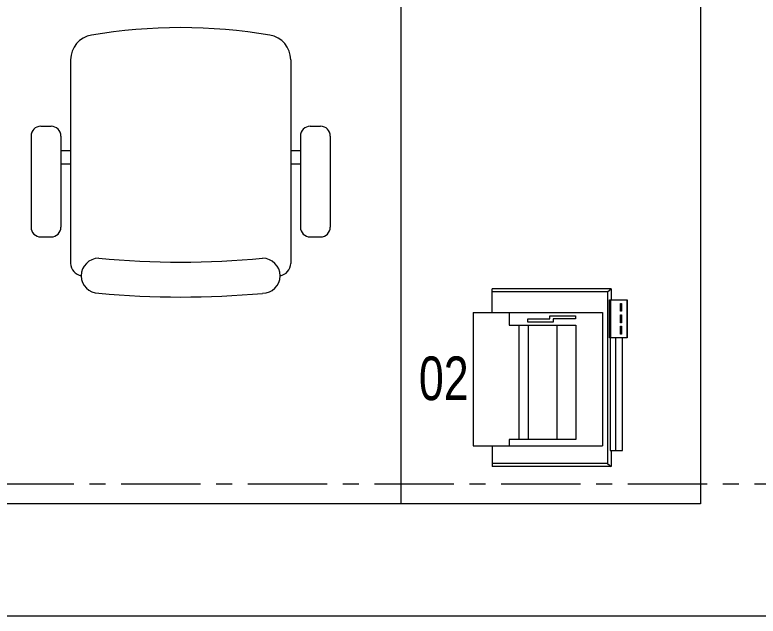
# Model space of a CAD drawing. Header units: millimetres. Extents: x 26027 to 581921, y 7230 to 233891.
# Drawn here: x 506974 to 508464, y 185830 to 187035 of the extents above; entities that cross this region are included whole.
import ezdxf

# ---------------------------------------------------------------- set-up
doc = ezdxf.new("R2010")
doc.units = ezdxf.units.MM
doc.header["$LTSCALE"] = 5
doc.linetypes.add('CENTER', pattern=[50.8, 31.75, -6.35, 6.35, -6.35])
doc.layers.get('0').update_dxf_attribs({"color": 252})
doc.layers.add('axes', color=252, linetype='Continuous')
for name, color, linetype, lineweight in [('Medical Equipment and Furniture', 252, 'Continuous', 0), ('NEW', 252, 'Continuous', 5), ('Walls', 252, 'Continuous', 5)]:
    doc.layers.add(name, color=color, linetype=linetype, lineweight=lineweight)
doc.styles.add('X3G_ENTITY_257CFD', font='swisscl.ttf', dxfattribs={"height": 200})

# ---------------------------------------------------------------- blocks, each defined once
blk = doc.blocks.new('ITPPLT2C-P')
at = {"color": 0}
for p, q in [((0.0229, 0.0318), (0.2618, 0.0318)), ((0.0304, 0.0256), (0.0229, 0.0318)), ((0.0229, 0), (0.0229, 0.0318)), ((0.2618, -0.0096), (0.2618, 0.0318)), ((0.0304, -0.3182), (0.0304, 0.0256)), ((0.0304, 0.0256), (0.2618, 0.0256)), ((0, 0), (0, -0.2262)), ((0.0252, 0), (0, 0)), ((0.0139, 0), (0.0139, -0.2262)), ((0.0252, 0), (0.0139, 0)), ((0.0252, -0.2262), (0.0252, 0)), ((0.0401, -0.2769), (0.0401, -0.0096)), ((0.3, -0.0096), (0.0401, -0.0096)), ((0.2274, -0.0222), (0.2274, -0.0096)), ((0.3, -0.2769), (0.3, -0.0096)), ((0.0939, -0.2515), (0.0939, -0.0222)), ((0.0939, -0.0222), (0.2274, -0.0222)), ((0.1321, -0.2515), (0.1321, -0.0222)), ((0.1894, -0.2515), (0.1894, -0.0222)), ((0.2082, -0.2515), (0.2082, -0.0222)), ((-0.0091, -0.2262), (0.0267, -0.2262)), ((-0.0091, -0.3023), (-0.0091, -0.2262)), ((-0.0087, -0.2262), (0.0236, -0.2262)), ((-0.0087, -0.3023), (-0.0087, -0.2262)), ((0, -0.2262), (0.0252, -0.2262)), ((0.0023, -0.2495), (0.0023, -0.2334)), ((0.0023, -0.2334), (0.0045, -0.2334)), ((0.0045, -0.2334), (0.0045, -0.2495)), ((0.0139, -0.2262), (0.0252, -0.2262)), ((0.0236, -0.2262), (0.0236, -0.3023)), ((0.0267, -0.2262), (0.0267, -0.3023)), ((0.0045, -0.2495), (0.0023, -0.2495)), ((0.2274, -0.2515), (0.0939, -0.2515)), ((0.2274, -0.2769), (0.2274, -0.2515)), ((0.0023, -0.2721), (0.0023, -0.2562)), ((0.0023, -0.2562), (0.0045, -0.2562)), ((0.0045, -0.2562), (0.0045, -0.2721)), ((0.0947, -0.2701), (0.0947, -0.2641)), ((0.0947, -0.2641), (0.1395, -0.2641)), ((0.1395, -0.2575), (0.19, -0.2575)), ((0.1395, -0.2641), (0.1395, -0.2575)), ((0.19, -0.2641), (0.1457, -0.2641)), ((0.1457, -0.2641), (0.1457, -0.2701)), ((0.19, -0.2575), (0.19, -0.2641)), ((0.0045, -0.2721), (0.0023, -0.2721)), ((0.0023, -0.295), (0.0023, -0.2793)), ((0.0023, -0.2793), (0.0045, -0.2793)), ((0.0045, -0.2793), (0.0045, -0.295)), ((0.3, -0.2769), (0.0401, -0.2769)), ((0.1457, -0.2701), (0.0947, -0.2701)), ((0.2618, -0.2769), (0.2618, -0.3246)), ((0.0045, -0.295), (0.0023, -0.295)), ((0.0267, -0.3023), (-0.0091, -0.3023)), ((0.0236, -0.3023), (-0.0087, -0.3023)), ((0.0229, -0.3246), (0.0229, -0.3023)), ((0.0304, -0.3182), (0.0229, -0.3246)), ((0.0229, -0.3246), (0.2618, -0.3246)), ((0.0304, -0.3182), (0.2618, -0.3182))]:
    blk.add_line(p, q, dxfattribs=at)
blk = doc.blocks.new('*X15')
at = {"color": 0}
for p, q in [((5, 3), (5, 3)), ((5, 3), (5, 3)), ((5, 3), (5, 3)), ((5, 3), (5, 3)), ((5, 3), (5, 3)), ((5, 3), (5, 3)), ((5, 3), (5, 3)), ((5, 3), (5, 3)), ((5, 3), (5, 3)), ((5, 3), (5, 3)), ((5, 3), (5, 3)), ((5, 3), (5, 3)), ((5, 3), (5, 3)), ((5, 3), (5, 3)), ((5, 3), (5, 3)), ((5, 3), (5, 3)), ((5, 3), (5, 3)), ((5, 3), (5, 3)), ((5, 3), (5, 3)), ((5, 3), (5, 3)), ((5, 3), (5, 3)), ((5, 3), (5, 3)), ((5, 3), (5, 3)), ((5, 3), (5, 3)), ((5, 3), (5, 3)), ((5, 3), (5, 3)), ((5, 3), (5, 3)), ((5, 3), (5, 3)), ((5, 3), (5, 3)), ((5, 3), (5, 3)), ((5, 3), (5, 3)), ((5, 3), (5, 3)), ((5, 3), (5, 3)), ((5, 3), (5, 3)), ((5, 3), (5, 3)), ((5, 3), (5, 3)), ((5, 3), (5, 3)), ((5, 3), (5, 3)), ((5, 3), (5, 3)), ((5, 3), (5, 3)), ((5, 3), (5, 3)), ((5, 3), (5, 3)), ((5, 3), (5, 3)), ((5, 3), (5, 3)), ((5, 3), (5, 3)), ((5, 3), (5, 3)), ((5, 3), (5, 3)), ((5, 3), (5, 3)), ((5, 3), (5, 3)), ((5, 3), (5, 3)), ((5, 3), (5, 3)), ((5, 3), (5, 3)), ((5, 3), (5, 3)), ((5, 3), (5, 3)), ((5, 3), (5, 3)), ((5, 3), (5, 3)), ((5, 3), (5, 3)), ((5, 3), (5, 3)), ((5, 3), (5, 3)), ((5, 3), (5, 3)), ((5, 3), (5, 3)), ((5, 3), (5, 3)), ((5, 3), (5, 3)), ((5, 3), (5, 3)), ((5, 3), (5, 3)), ((5, 3), (5, 3)), ((6, 3), (5, 3)), ((5, 3), (5, 3)), ((6, 3), (5, 3)), ((5, 3), (5, 3)), ((6, 3), (5, 3)), ((5, 3), (5, 3)), ((6, 3), (5, 3)), ((5, 3), (5, 3)), ((5, 3), (5, 3)), ((5, 3), (5, 3)), ((5, 3), (5, 3)), ((5, 3), (5, 3)), ((5, 3), (5, 3)), ((5, 3), (5, 3)), ((5, 3), (5, 3)), ((5, 3), (5, 3)), ((5, 3), (5, 3)), ((5, 3), (5, 3)), ((5, 3), (5, 3)), ((5, 3), (5, 3)), ((5, 3), (5, 3)), ((5, 3), (5, 3)), ((5, 3), (5, 3)), ((5, 3), (5, 3)), ((5, 3), (5, 3)), ((5, 3), (5, 3)), ((5, 3), (5, 3)), ((5, 3), (5, 3)), ((5, 3), (5, 3)), ((5, 3), (5, 3)), ((6, 3), (6, 3)), ((6, 3), (6, 3)), ((6, 3), (6, 3)), ((6, 3), (6, 3)), ((6, 3), (6, 3)), ((6, 3), (6, 3)), ((6, 3), (6, 3)), ((6, 3), (6, 3)), ((6, 3), (6, 3)), ((6, 3), (6, 3)), ((6, 3), (6, 3)), ((6, 3), (6, 3)), ((6, 3), (6, 3)), ((6, 3), (6, 3)), ((6, 3), (6, 3)), ((6, 3), (6, 3)), ((6, 3), (6, 3)), ((6, 3), (6, 3)), ((6, 3), (6, 3)), ((6, 3), (6, 3)), ((6, 3), (6, 3)), ((6, 3), (6, 3)), ((6, 3), (6, 3)), ((6, 3), (6, 3)), ((6, 3), (6, 3)), ((6, 3), (6, 3)), ((6, 3), (6, 3)), ((6, 3), (6, 3)), ((6, 3), (6, 3)), ((6, 3), (6, 3)), ((6, 3), (6, 3)), ((6, 3), (6, 3)), ((6, 3), (6, 3)), ((6, 3), (6, 3)), ((6, 3), (6, 3)), ((6, 3), (6, 3)), ((6, 3), (6, 3)), ((6, 3), (6, 3)), ((6, 3), (6, 3)), ((6, 3), (6, 3)), ((6, 3), (6, 3)), ((6, 3), (6, 3)), ((6, 3), (6, 3)), ((6, 3), (6, 3)), ((6, 3), (6, 3)), ((6, 3), (6, 3)), ((6, 3), (6, 3)), ((6, 3), (6, 3)), ((6, 3), (6, 3)), ((6, 3), (6, 3)), ((6, 3), (6, 3)), ((6, 3), (6, 3)), ((6, 3), (6, 3)), ((6, 3), (6, 3)), ((6, 3), (6, 3)), ((6, 3), (6, 3)), ((6, 3), (6, 3)), ((6, 3), (6, 3)), ((6, 3), (6, 3)), ((6, 3), (6, 3)), ((6, 3), (6, 3)), ((6, 3), (6, 3)), ((6, 3), (6, 3)), ((6, 3), (6, 3)), ((6, 3), (6, 3)), ((6, 3), (6, 3)), ((6, 3), (6, 3)), ((6, 3), (6, 3)), ((6, 3), (6, 3)), ((6, 3), (6, 3)), ((6, 3), (6, 3)), ((6, 3), (6, 3)), ((6, 3), (6, 3)), ((6, 3), (6, 3)), ((6, 3), (6, 3)), ((6, 3), (6, 3)), ((6, 3), (6, 3)), ((6, 3), (6, 3)), ((6, 3), (6, 3)), ((6, 3), (6, 3)), ((6, 3), (6, 3)), ((6, 3), (6, 3)), ((6, 3), (6, 3)), ((6, 3), (6, 3)), ((6, 3), (6, 3)), ((6, 3), (6, 3)), ((6, 3), (6, 3)), ((6, 3), (6, 3)), ((6, 3), (6, 3)), ((6, 3), (6, 3)), ((6, 3), (6, 3)), ((6, 3), (6, 3)), ((6, 3), (6, 3)), ((6, 3), (6, 3)), ((6, 3), (6, 3)), ((6, 3), (6, 3)), ((6, 3), (6, 3)), ((6, 3), (6, 3)), ((6, 3), (6, 3)), ((6, 3), (6, 3)), ((6, 3), (6, 3)), ((6, 3), (6, 3)), ((6, 3), (6, 3)), ((6, 3), (6, 3)), ((6, 3), (6, 3)), ((6, 3), (6, 3)), ((6, 3), (6, 3)), ((6, 3), (6, 3)), ((6, 3), (6, 3)), ((6, 3), (6, 3)), ((6, 3), (6, 3)), ((6, 3), (6, 3)), ((6, 3), (6, 3)), ((6, 3), (6, 3)), ((6, 3), (6, 3)), ((6, 3), (6, 3)), ((6, 3), (6, 3)), ((6, 3), (6, 3)), ((6, 3), (6, 3)), ((6, 3), (6, 3)), ((6, 3), (6, 3)), ((6, 3), (6, 3)), ((6, 3), (6, 3)), ((6, 3), (6, 3)), ((6, 3), (6, 3)), ((6, 3), (6, 3)), ((6, 3), (6, 3)), ((6, 3), (6, 3)), ((6, 3), (6, 3)), ((6, 3), (6, 3)), ((6, 3), (6, 3)), ((6, 3), (6, 3)), ((6, 3), (6, 3)), ((6, 3), (6, 3)), ((6, 3), (6, 3)), ((6, 3), (6, 3)), ((6, 3), (6, 3)), ((6, 3), (6, 3)), ((6, 3), (6, 3)), ((6, 3), (6, 3)), ((6, 3), (6, 3)), ((6, 3), (6, 3)), ((6, 3), (6, 3)), ((6, 3), (6, 3)), ((6, 3), (6, 3)), ((6, 3), (6, 3)), ((6, 3), (6, 3)), ((6, 3), (6, 3)), ((6, 3), (6, 3)), ((6, 3), (6, 3)), ((6, 3), (6, 3)), ((6, 3), (6, 3)), ((6, 3), (6, 3)), ((6, 3), (6, 3)), ((6, 3), (6, 3)), ((6, 3), (6, 3)), ((6, 3), (6, 3)), ((6, 3), (6, 3)), ((6, 3), (6, 3)), ((6, 3), (6, 3)), ((6, 3), (6, 3)), ((6, 3), (6, 3)), ((6, 3), (6, 3)), ((6, 3), (6, 3)), ((6, 3), (6, 3)), ((6, 3), (6, 3)), ((6, 3), (6, 3)), ((6, 3), (6, 3)), ((6, 3), (6, 3)), ((6, 3), (6, 3)), ((6, 3), (6, 3)), ((6, 3), (6, 3)), ((6, 3), (6, 3)), ((6, 3), (6, 3)), ((6, 3), (6, 3)), ((6, 3), (6, 3)), ((6, 3), (6, 3)), ((6, 3), (6, 3)), ((6, 3), (6, 3)), ((6, 3), (6, 3)), ((6, 3), (6, 3)), ((6, 3), (6, 3)), ((6, 3), (6, 3)), ((6, 3), (6, 3)), ((6, 3), (6, 3)), ((6, 3), (6, 3)), ((6, 3), (6, 3)), ((6, 3), (6, 3)), ((6, 3), (6, 3)), ((6, 3), (6, 3)), ((6, 3), (6, 3)), ((6, 3), (6, 3)), ((6, 3), (6, 3)), ((6, 3), (6, 3)), ((6, 3), (6, 3)), ((6, 3), (6, 3)), ((6, 3), (6, 3)), ((6, 3), (6, 3)), ((6, 3), (6, 3)), ((6, 3), (6, 3)), ((6, 3), (6, 3)), ((6, 3), (6, 3)), ((6, 3), (6, 3)), ((6, 3), (6, 3)), ((6, 3), (5, 3)), ((6, 3), (5, 3)), ((6, 3), (5, 3)), ((6, 3), (5, 3)), ((6, 3), (5, 3)), ((6, 3), (6, 3)), ((6, 3), (6, 3)), ((6, 3), (6, 3)), ((6, 3), (6, 3)), ((6, 3), (6, 3)), ((6, 3), (6, 3)), ((6, 3), (6, 3)), ((6, 3), (6, 3)), ((6, 3), (6, 3)), ((6, 3), (6, 3)), ((6, 3), (6, 3)), ((6, 3), (6, 3)), ((6, 3), (6, 3)), ((6, 3), (6, 3)), ((6, 3), (6, 3)), ((6, 3), (6, 3)), ((6, 3), (6, 3)), ((6, 3), (6, 3)), ((6, 3), (6, 3)), ((6, 3), (6, 3)), ((6, 3), (6, 3)), ((6, 3), (6, 3)), ((6, 3), (6, 3)), ((6, 3), (6, 3)), ((6, 3), (6, 3)), ((6, 3), (6, 3)), ((6, 3), (6, 3)), ((6, 3), (6, 3)), ((6, 3), (6, 3)), ((6, 3), (6, 3)), ((6, 3), (6, 3)), ((6, 3), (6, 3)), ((6, 3), (6, 3)), ((6, 3), (6, 3)), ((6, 3), (6, 3)), ((6, 3), (6, 3)), ((6, 3), (6, 3)), ((6, 3), (6, 3)), ((6, 3), (6, 3)), ((6, 3), (6, 3)), ((6, 3), (6, 3)), ((6, 3), (6, 3)), ((6, 3), (6, 3)), ((6, 3), (6, 3)), ((6, 3), (6, 3)), ((6, 3), (6, 3)), ((6, 3), (6, 3)), ((6, 3), (6, 3)), ((6, 3), (6, 3)), ((6, 3), (6, 3)), ((6, 3), (6, 3)), ((6, 3), (6, 3)), ((6, 3), (6, 3)), ((6, 3), (6, 3)), ((6, 3), (6, 3)), ((6, 3), (6, 3)), ((6, 3), (6, 3)), ((6, 3), (6, 3)), ((6, 3), (6, 3)), ((6, 3), (6, 3)), ((6, 3), (6, 3)), ((6, 3), (6, 3)), ((6, 3), (6, 3)), ((6, 3), (6, 3)), ((6, 3), (6, 3)), ((6, 3), (6, 3)), ((6, 3), (6, 3)), ((6, 3), (6, 3)), ((6, 3), (6, 3)), ((6, 3), (6, 3)), ((6, 3), (6, 3)), ((6, 3), (6, 3)), ((6, 3), (6, 3)), ((6, 3), (6, 3)), ((6, 3), (6, 3)), ((6, 3), (6, 3)), ((6, 3), (6, 3)), ((6, 3), (6, 3)), ((6, 3), (6, 3)), ((6, 3), (6, 3)), ((6, 3), (6, 3)), ((6, 3), (6, 3)), ((6, 3), (6, 3)), ((6, 3), (6, 3)), ((6, 3), (6, 3)), ((6, 3), (6, 3)), ((6, 3), (6, 3)), ((6, 3), (6, 3)), ((6, 3), (6, 3)), ((6, 3), (6, 3)), ((6, 3), (6, 3)), ((6, 3), (6, 3)), ((6, 3), (6, 3)), ((6, 3), (6, 3)), ((6, 3), (6, 3)), ((6, 3), (6, 3)), ((6, 3), (6, 3)), ((6, 3), (6, 3)), ((6, 3), (6, 3)), ((6, 3), (6, 3)), ((6, 3), (6, 3)), ((6, 3), (6, 3)), ((6, 3), (6, 3)), ((6, 3), (6, 3)), ((6, 3), (6, 3)), ((6, 3), (6, 3)), ((6, 3), (6, 3)), ((6, 3), (6, 3)), ((6, 3), (6, 3)), ((6, 3), (6, 3)), ((6, 3), (6, 3)), ((6, 3), (6, 3)), ((6, 3), (6, 3)), ((6, 3), (6, 3)), ((6, 3), (6, 3)), ((6, 3), (6, 3)), ((6, 3), (6, 3)), ((6, 3), (6, 3)), ((6, 3), (6, 3)), ((6, 3), (6, 3)), ((6, 3), (6, 3)), ((6, 3), (6, 3)), ((6, 3), (6, 3)), ((6, 3), (6, 3)), ((6, 3), (6, 3)), ((6, 3), (6, 3)), ((6, 3), (6, 3)), ((6, 3), (6, 3)), ((6, 3), (6, 3)), ((6, 3), (6, 3)), ((6, 3), (6, 3)), ((6, 3), (6, 3)), ((6, 3), (6, 3)), ((6, 3), (6, 3)), ((6, 3), (6, 3)), ((6, 3), (6, 3)), ((6, 3), (6, 3)), ((6, 3), (6, 3)), ((6, 3), (6, 3)), ((6, 3), (6, 3)), ((6, 3), (6, 3)), ((6, 3), (6, 3)), ((6, 3), (6, 3)), ((6, 3), (6, 3)), ((6, 3), (6, 3)), ((6, 3), (6, 3)), ((6, 3), (6, 3)), ((6, 3), (6, 3)), ((6, 3), (6, 3)), ((6, 3), (6, 3)), ((6, 3), (6, 3)), ((6, 3), (6, 3)), ((6, 3), (6, 3)), ((6, 3), (6, 3)), ((6, 3), (6, 3)), ((6, 3), (6, 3)), ((6, 3), (6, 3)), ((6, 3), (6, 3)), ((6, 3), (6, 3)), ((6, 3), (6, 3)), ((6, 3), (6, 3)), ((6, 3), (6, 3)), ((6, 3), (6, 3)), ((6, 3), (6, 3)), ((6, 3), (6, 3)), ((6, 3), (6, 3)), ((6, 3), (6, 3)), ((6, 3), (6, 3)), ((6, 3), (6, 3)), ((6, 3), (6, 3)), ((6, 3), (6, 3)), ((6, 3), (6, 3)), ((6, 3), (6, 3)), ((6, 3), (6, 3)), ((6, 3), (6, 3)), ((6, 3), (6, 3)), ((6, 3), (6, 3)), ((6, 3), (6, 3)), ((6, 3), (6, 3)), ((6, 3), (6, 3)), ((6, 3), (6, 3)), ((6, 3), (6, 3)), ((6, 3), (6, 3)), ((6, 3), (6, 3)), ((6, 3), (6, 3)), ((6, 3), (6, 3)), ((6, 3), (6, 3)), ((6, 3), (6, 3)), ((6, 3), (6, 3)), ((6, 3), (6, 3)), ((6, 3), (6, 3)), ((6, 3), (6, 3)), ((6, 3), (6, 3)), ((6, 3), (6, 3)), ((6, 3), (6, 3)), ((6, 3), (6, 3)), ((6, 3), (6, 3)), ((6, 3), (6, 3)), ((6, 3), (6, 3)), ((6, 3), (6, 3)), ((6, 3), (6, 3)), ((6, 3), (6, 3)), ((6, 3), (6, 3)), ((6, 3), (6, 3)), ((6, 3), (6, 3)), ((6, 3), (6, 3)), ((6, 3), (6, 3)), ((6, 3), (6, 3)), ((6, 3), (6, 3)), ((6, 3), (6, 3)), ((6, 3), (6, 3)), ((6, 3), (6, 3)), ((6, 3), (6, 3)), ((6, 3), (6, 3)), ((6, 3), (6, 3)), ((6, 3), (6, 3)), ((6, 3), (6, 3)), ((6, 3), (6, 3)), ((6, 3), (6, 3)), ((6, 3), (6, 3)), ((6, 3), (6, 3)), ((6, 3), (6, 3)), ((6, 3), (6, 3)), ((6, 3), (6, 3)), ((6, 3), (6, 3)), ((6, 3), (6, 3)), ((6, 3), (6, 3)), ((6, 3), (6, 3)), ((6, 3), (6, 3)), ((6, 3), (6, 3)), ((6, 3), (6, 3)), ((6, 3), (6, 3)), ((6, 3), (6, 3)), ((6, 3), (6, 3)), ((6, 3), (6, 3)), ((6, 3), (6, 3)), ((6, 3), (6, 3)), ((6, 3), (6, 3)), ((6, 3), (6, 3)), ((6, 3), (6, 3)), ((6, 3), (6, 3)), ((6, 3), (6, 3)), ((6, 3), (6, 3)), ((6, 3), (6, 3)), ((6, 3), (6, 3)), ((6, 3), (6, 3)), ((6, 3), (6, 3)), ((6, 3), (6, 3)), ((6, 3), (6, 3)), ((6, 3), (6, 3)), ((6, 3), (6, 3)), ((6, 3), (6, 3)), ((6, 3), (6, 3)), ((6, 3), (6, 3)), ((6, 3), (6, 3)), ((6, 3), (6, 3)), ((6, 3), (6, 3)), ((6, 3), (6, 3)), ((6, 3), (6, 3)), ((6, 3), (6, 3)), ((6, 3), (6, 3)), ((6, 3), (6, 3)), ((6, 3), (6, 3)), ((6, 3), (6, 3)), ((6, 3), (6, 3)), ((6, 3), (6, 3)), ((6, 3), (6, 3)), ((6, 3), (6, 3)), ((6, 3), (6, 3)), ((6, 3), (6, 3)), ((6, 3), (6, 3)), ((6, 3), (6, 3)), ((6, 3), (6, 3)), ((6, 3), (6, 3)), ((6, 3), (6, 3)), ((6, 3), (6, 3)), ((6, 3), (6, 3)), ((6, 3), (6, 3)), ((6, 3), (6, 3)), ((6, 3), (6, 3)), ((6, 3), (6, 3)), ((6, 3), (6, 3)), ((6, 3), (6, 3)), ((6, 3), (6, 3)), ((6, 3), (6, 3)), ((6, 3), (6, 3)), ((6, 3), (6, 3)), ((6, 3), (6, 3)), ((6, 3), (6, 3)), ((6, 3), (6, 3)), ((6, 3), (6, 3)), ((6, 3), (6, 3)), ((6, 3), (6, 3)), ((6, 3), (6, 3)), ((6, 3), (6, 3)), ((6, 3), (6, 3)), ((6, 3), (6, 3)), ((6, 3), (6, 3)), ((6, 3), (6, 3)), ((6, 3), (6, 3)), ((6, 3), (6, 3)), ((6, 3), (6, 3)), ((6, 3), (6, 3)), ((6, 3), (6, 3)), ((6, 3), (6, 3)), ((6, 3), (6, 3)), ((6, 3), (6, 3)), ((6, 3), (6, 3)), ((6, 3), (6, 3)), ((6, 3), (6, 3)), ((6, 3), (6, 3)), ((6, 3), (6, 3)), ((6, 3), (6, 3)), ((6, 3), (6, 3)), ((6, 3), (6, 3)), ((6, 3), (6, 3)), ((6, 3), (6, 3))]:
    blk.add_line(p, q, dxfattribs=at)
blk = doc.blocks.new('*X16')
at = {"color": 0}
for p, q in [((13, 1), (13, 1)), ((13, 1), (13, 1)), ((13, 1), (13, 1)), ((13, 1), (13, 1)), ((13, 1), (13, 1)), ((13, 1), (13, 1)), ((13, 1), (13, 1)), ((13, 1), (13, 1)), ((13, 1), (13, 1)), ((13, 1), (13, 1)), ((13, 1), (13, 1)), ((13, 1), (13, 1)), ((13, 1), (13, 1)), ((13, 1), (13, 1)), ((13, 1), (13, 1)), ((13, 1), (14, 1)), ((13, 1), (14, 1)), ((13, 1), (14, 1)), ((13, 1), (13, 1)), ((13, 1), (13, 1)), ((13, 1), (13, 1)), ((13, 1), (13, 1)), ((13, 1), (13, 1)), ((13, 1), (13, 1)), ((13, 1), (13, 1)), ((13, 1), (13, 1)), ((13, 1), (13, 1)), ((13, 1), (13, 1)), ((13, 1), (13, 1)), ((13, 1), (13, 1)), ((13, 1), (13, 1)), ((13, 1), (13, 1)), ((13, 1), (13, 1)), ((13, 1), (13, 1)), ((13, 1), (13, 1)), ((13, 1), (13, 1)), ((13, 1), (13, 1)), ((13, 1), (13, 1)), ((13, 1), (13, 1)), ((13, 1), (13, 1)), ((13, 1), (13, 1)), ((13, 1), (13, 1)), ((13, 1), (13, 1)), ((13, 1), (13, 1)), ((13, 1), (13, 1)), ((13, 1), (13, 1)), ((13, 1), (13, 1)), ((13, 1), (13, 1)), ((13, 1), (13, 1)), ((13, 1), (13, 1)), ((13, 1), (13, 1)), ((13, 1), (13, 1)), ((13, 1), (13, 1)), ((13, 1), (13, 1)), ((13, 1), (13, 1)), ((13, 1), (13, 1)), ((13, 1), (13, 1)), ((13, 1), (13, 1)), ((13, 1), (13, 1)), ((13, 1), (13, 1)), ((13, 1), (13, 1)), ((13, 1), (13, 1)), ((13, 1), (13, 1)), ((13, 1), (13, 1)), ((13, 1), (13, 1)), ((13, 1), (13, 1)), ((13, 1), (13, 1)), ((13, 1), (13, 1)), ((13, 1), (13, 1)), ((13, 1), (13, 1)), ((13, 1), (13, 1)), ((13, 1), (13, 1)), ((13, 1), (13, 1)), ((13, 1), (13, 1)), ((13, 1), (13, 1)), ((13, 1), (13, 1)), ((13, 1), (13, 1)), ((13, 1), (13, 1)), ((13, 1), (13, 1)), ((13, 1), (13, 1)), ((13, 1), (13, 1)), ((13, 1), (13, 1)), ((13, 1), (13, 1)), ((13, 1), (13, 1)), ((13, 1), (13, 1)), ((13, 1), (13, 1)), ((13, 1), (13, 1)), ((13, 1), (13, 1)), ((13, 1), (13, 1)), ((13, 1), (13, 1)), ((13, 1), (13, 1)), ((13, 1), (13, 1)), ((13, 1), (13, 1)), ((13, 1), (13, 1)), ((13, 1), (13, 1)), ((13, 1), (13, 1)), ((13, 1), (13, 1)), ((13, 1), (13, 1)), ((13, 1), (13, 1)), ((13, 1), (13, 1)), ((13, 1), (13, 1)), ((13, 1), (13, 1)), ((13, 1), (13, 1)), ((13, 1), (13, 1)), ((13, 1), (13, 1)), ((13, 1), (13, 1)), ((13, 1), (13, 1)), ((13, 1), (13, 1)), ((13, 1), (13, 1)), ((13, 1), (13, 1)), ((13, 1), (13, 1)), ((13, 1), (13, 1)), ((13, 1), (13, 1)), ((13, 1), (13, 1)), ((13, 1), (13, 1)), ((13, 1), (13, 1)), ((13, 1), (13, 1)), ((13, 1), (13, 1)), ((13, 1), (13, 1)), ((13, 1), (13, 1)), ((13, 1), (13, 1)), ((13, 1), (13, 1)), ((13, 1), (13, 1)), ((13, 1), (14, 1)), ((13, 0), (13, 0)), ((13, 0), (13, 0)), ((13, 0), (13, 0)), ((13, 0), (13, 0)), ((13, 0), (13, 0)), ((13, 0), (13, 0)), ((13, 0), (13, 0)), ((13, 0), (13, 0)), ((13, 0), (13, 0)), ((13, 0), (13, 0)), ((13, 0), (13, 0)), ((13, 0), (13, 0)), ((13, 0), (13, 0)), ((13, 0), (13, 0)), ((13, 0), (13, 0)), ((13, 0), (13, 0)), ((13, 0), (13, 0)), ((13, 0), (13, 0)), ((13, 0), (13, 0)), ((13, 0), (13, 0)), ((13, 0), (13, 0)), ((13, 0), (13, 0)), ((13, 0), (13, 0)), ((13, 0), (13, 0)), ((13, 0), (13, 0)), ((13, 0), (13, 0)), ((13, 0), (13, 0)), ((13, 0), (13, 0)), ((13, 0), (13, 0)), ((13, 0), (13, 0)), ((13, 0), (13, 0)), ((13, 0), (13, 0)), ((13, 0), (13, 0)), ((13, 0), (13, 0)), ((13, 0), (13, 0)), ((13, 0), (13, 0)), ((13, 0), (13, 0)), ((13, 0), (13, 0)), ((13, 0), (13, 0)), ((13, 0), (13, 0)), ((13, 0), (13, 0)), ((13, 0), (13, 0)), ((13, 0), (13, 0)), ((13, 0), (13, 0)), ((13, 0), (13, 0)), ((13, 0), (13, 0)), ((13, 0), (13, 0)), ((13, 0), (13, 0)), ((13, 0), (14, 0)), ((13, 0), (14, 0)), ((13, 0), (13, 0)), ((13, 0), (14, 0)), ((14, 1), (14, 1)), ((14, 1), (14, 1)), ((14, 1), (14, 1)), ((14, 1), (14, 1)), ((14, 1), (14, 1)), ((14, 1), (14, 1)), ((14, 1), (14, 1)), ((14, 1), (14, 1)), ((14, 1), (14, 1)), ((14, 1), (14, 1)), ((14, 1), (14, 1)), ((14, 1), (14, 1)), ((14, 1), (14, 1)), ((14, 1), (14, 1)), ((14, 1), (14, 1)), ((14, 1), (14, 1)), ((14, 1), (14, 1)), ((14, 1), (14, 1)), ((14, 1), (14, 1)), ((14, 1), (14, 1)), ((14, 1), (14, 1)), ((14, 1), (14, 1)), ((14, 1), (14, 1)), ((14, 1), (14, 1)), ((14, 1), (14, 1)), ((14, 1), (14, 1)), ((14, 1), (14, 1)), ((14, 1), (14, 1)), ((14, 1), (14, 1)), ((14, 1), (14, 1)), ((14, 1), (14, 1)), ((14, 1), (14, 1)), ((14, 1), (14, 1)), ((14, 1), (14, 1)), ((14, 1), (14, 1)), ((14, 1), (14, 1)), ((14, 1), (14, 1)), ((14, 1), (14, 1)), ((14, 1), (14, 1)), ((14, 1), (14, 1)), ((14, 1), (14, 1)), ((14, 1), (14, 1)), ((14, 1), (14, 1)), ((14, 1), (14, 1)), ((14, 1), (14, 1)), ((14, 1), (14, 1)), ((14, 1), (14, 1)), ((14, 1), (14, 1)), ((14, 1), (14, 1)), ((14, 1), (14, 1)), ((14, 1), (14, 1)), ((14, 1), (14, 1)), ((14, 1), (14, 1)), ((14, 1), (14, 1)), ((14, 1), (14, 1)), ((14, 1), (14, 1)), ((14, 1), (14, 1)), ((14, 1), (14, 1)), ((14, 1), (14, 1)), ((14, 1), (14, 1)), ((14, 1), (14, 1)), ((14, 1), (14, 1)), ((14, 1), (14, 1)), ((14, 1), (14, 1)), ((14, 1), (14, 1)), ((14, 1), (14, 1)), ((14, 1), (14, 1)), ((14, 1), (14, 1)), ((14, 1), (14, 1)), ((14, 1), (14, 1)), ((14, 1), (14, 1)), ((14, 1), (14, 1)), ((14, 1), (14, 1)), ((14, 1), (14, 1)), ((14, 1), (14, 1)), ((14, 1), (14, 1)), ((14, 1), (14, 1)), ((14, 1), (14, 1)), ((14, 1), (14, 1)), ((14, 1), (14, 1)), ((14, 1), (14, 1)), ((14, 1), (14, 1)), ((14, 1), (14, 1)), ((14, 1), (14, 1)), ((14, 1), (14, 1)), ((14, 1), (14, 1)), ((14, 1), (14, 1)), ((14, 1), (14, 1)), ((14, 1), (14, 1)), ((14, 1), (14, 1)), ((14, 1), (14, 1)), ((14, 1), (14, 1)), ((14, 1), (14, 1)), ((14, 1), (14, 1)), ((14, 0), (14, 0)), ((14, 0), (14, 0)), ((14, 0), (14, 0)), ((14, 0), (14, 0)), ((14, 0), (14, 0)), ((14, 0), (14, 0)), ((14, 0), (14, 0)), ((14, 0), (14, 0)), ((14, 0), (14, 0)), ((14, 0), (14, 0)), ((14, 0), (14, 0)), ((14, 0), (14, 0)), ((14, 0), (14, 0)), ((14, 0), (14, 0)), ((14, 0), (14, 0)), ((14, 0), (14, 0)), ((14, 0), (14, 0)), ((14, 0), (14, 0)), ((14, 0), (14, 0)), ((14, 0), (14, 0)), ((14, 0), (14, 0)), ((14, 0), (14, 0)), ((14, 0), (14, 0)), ((14, 0), (14, 0)), ((14, 0), (14, 0)), ((14, 0), (14, 0)), ((14, 0), (14, 0)), ((14, 0), (14, 0)), ((14, 0), (14, 0)), ((14, 0), (14, 0)), ((14, 0), (14, 0)), ((14, 0), (14, 0)), ((14, 0), (14, 0)), ((14, 0), (14, 0)), ((14, 0), (14, 0)), ((14, 0), (14, 0)), ((14, 0), (14, 0)), ((14, 0), (14, 0)), ((14, 0), (14, 0)), ((14, 0), (14, 0)), ((14, 0), (14, 0)), ((14, 0), (14, 0)), ((14, 0), (14, 0)), ((14, 0), (14, 0)), ((14, 0), (14, 0)), ((14, 0), (14, 0)), ((14, 0), (14, 0)), ((14, 0), (14, 0)), ((13, 0), (13, 0)), ((13, 0), (14, 0)), ((13, 0), (13, 0)), ((13, 0), (14, 0)), ((13, 0), (13, 0)), ((13, 0), (14, 0)), ((13, 0), (13, 0)), ((13, 0), (13, 0)), ((13, 0), (13, 0)), ((13, 0), (13, 0)), ((13, 0), (14, 0)), ((13, 0), (13, 0)), ((13, 0), (14, 0)), ((13, 0), (13, 0)), ((13, 0), (14, 0)), ((13, 0), (13, 0)), ((13, 0), (14, 0)), ((13, 0), (13, 0)), ((13, 0), (14, 0)), ((13, 0), (13, 0)), ((13, 0), (14, 0)), ((13, 0), (13, 0)), ((13, 0), (14, 0)), ((13, 0), (13, 0)), ((13, 0), (13, 0)), ((13, 0), (13, 0)), ((13, 0), (14, 0)), ((13, 0), (13, 0)), ((13, 0), (14, 0)), ((13, 0), (13, 0)), ((13, 0), (14, 0)), ((13, 0), (13, 0)), ((13, 0), (14, 0)), ((13, 0), (13, 0)), ((13, 0), (13, 0)), ((13, 0), (13, 0)), ((13, 0), (13, 0)), ((13, 0), (13, 0)), ((13, 0), (13, 0)), ((13, 0), (13, 0)), ((13, 0), (13, 0)), ((13, 0), (13, 0)), ((13, 0), (13, 0)), ((13, 0), (13, 0)), ((13, 0), (13, 0)), ((13, 0), (13, 0)), ((13, 0), (13, 0)), ((13, 0), (13, 0)), ((13, 0), (13, 0)), ((13, 0), (13, 0)), ((13, 0), (13, 0)), ((13, 0), (13, 0)), ((13, 0), (13, 0)), ((13, 0), (13, 0)), ((13, 0), (13, 0)), ((13, 0), (13, 0)), ((13, 0), (13, 0)), ((13, 0), (13, 0)), ((13, 0), (13, 0)), ((13, 0), (13, 0)), ((13, 0), (13, 0)), ((13, 0), (13, 0)), ((13, 0), (13, 0)), ((13, 0), (13, 0)), ((13, -1), (13, -1)), ((13, -1), (13, -1)), ((13, -1), (13, -1)), ((13, -1), (13, -1)), ((13, -1), (13, -1)), ((13, -1), (14, -1)), ((13, -1), (13, -1)), ((14, 0), (14, 0)), ((14, 0), (14, 0)), ((14, 0), (14, 0)), ((14, 0), (14, 0)), ((14, 0), (14, 0)), ((14, 0), (14, 0)), ((14, 0), (14, 0)), ((14, 0), (14, 0)), ((14, 0), (14, 0)), ((14, 0), (14, 0)), ((14, 0), (14, 0)), ((14, 0), (14, 0)), ((14, 0), (14, 0)), ((14, 0), (14, 0)), ((14, 0), (14, 0)), ((13, 0), (14, 0)), ((14, 0), (14, 0)), ((14, 0), (14, 0)), ((14, 0), (14, 0)), ((14, 0), (14, 0)), ((14, 0), (14, 0)), ((14, 0), (14, 0)), ((14, 0), (14, 0)), ((14, 0), (14, 0)), ((14, 0), (14, 0)), ((14, 0), (14, 0)), ((14, 0), (14, 0)), ((14, 0), (14, 0)), ((14, 0), (14, 0)), ((14, 0), (14, 0)), ((14, 0), (14, 0)), ((14, 0), (14, 0)), ((14, 0), (14, 0)), ((14, 0), (14, 0)), ((14, 0), (14, 0)), ((14, 0), (14, 0)), ((14, 0), (14, 0)), ((14, 0), (14, 0)), ((14, 0), (14, 0)), ((14, 0), (14, 0)), ((14, 0), (14, 0)), ((14, 0), (14, 0)), ((14, 0), (14, 0)), ((14, 0), (14, 0)), ((14, 0), (14, 0)), ((14, 0), (14, 0)), ((14, 0), (14, 0)), ((14, 0), (14, 0)), ((14, 0), (14, 0)), ((14, 0), (14, 0)), ((14, -1), (14, -1)), ((14, -1), (14, -1)), ((14, -1), (14, -1)), ((14, -1), (14, -1)), ((14, -1), (14, -1))]:
    blk.add_line(p, q, dxfattribs=at)
blk = doc.blocks.new('GF21018-P')
at = {"color": 0}
for p, q in [((-0.2207, 0.4756), (-0.2207, 0.0675)), ((0.2205, 0.4756), (0.2205, 0.0675)), ((-0.2806, 0.3422), (-0.2598, 0.3422)), ((0.2596, 0.3422), (0.2804, 0.3422)), ((-0.3002, 0.3226), (-0.3002, 0.14)), ((-0.2402, 0.3226), (-0.2402, 0.14)), ((0.24, 0.3226), (0.24, 0.14)), ((0.3, 0.3226), (0.3, 0.14)), ((-0.2402, 0.2937), (-0.2207, 0.2937)), ((0.2205, 0.2937), (0.24, 0.2937)), ((-0.2402, 0.2671), (-0.2207, 0.2671)), ((0.2205, 0.2671), (0.24, 0.2671)), ((-0.2806, 0.1204), (-0.2598, 0.1204)), ((0.2596, 0.1204), (0.2804, 0.1204))]:
    blk.add_line(p, q, dxfattribs=at)
for points in [[(0.24, 0.2937), (0.24, 0.2937), (0.24, 0.2937), (0.24, 0.2937), (0.24, 0.2937), (0.24, 0.2937), (0.24, 0.2937), (0.24, 0.2937), (0.24, 0.2937), (0.24, 0.2937), (0.24, 0.2937), (0.24, 0.2937), (0.24, 0.2937), (0.24, 0.2937), (0.24, 0.2937), (0.24, 0.2937), (0.24, 0.2937), (0.24, 0.2937), (0.24, 0.2937), (0.24, 0.2937), (0.24, 0.2937), (0.24, 0.2937), (0.24, 0.2937), (0.24, 0.2937), (0.24, 0.2937), (0.24, 0.2937), (0.24, 0.2937), (0.24, 0.2937), (0.24, 0.2937), (0.24, 0.2937), (0.24, 0.2937), (0.24, 0.2937), (0.24, 0.2937), (0.24, 0.2937), (0.24, 0.2937), (0.24, 0.2937), (0.24, 0.2937), (0.24, 0.2937), (0.24, 0.2937), (0.24, 0.2937), (0.24, 0.2937), (0.24, 0.2937), (0.24, 0.2937), (0.24, 0.2937), (0.24, 0.2937), (0.24, 0.2937), (0.24, 0.2937), (0.24, 0.2937), (0.24, 0.2937), (0.24, 0.2937), (0.24, 0.2937), (0.24, 0.2937), (0.24, 0.2937), (0.24, 0.2937), (0.24, 0.2937), (0.24, 0.2937), (0.24, 0.2937), (0.24, 0.2937), (0.24, 0.2937), (0.24, 0.2937), (0.24, 0.2937), (0.24, 0.2937), (0.24, 0.2937), (0.24, 0.2937), (0.24, 0.2937), (0.24, 0.2937), (0.24, 0.2937), (0.24, 0.2937), (0.24, 0.2937), (0.24, 0.2937), (0.24, 0.2937), (0.24, 0.2937), (0.24, 0.2937), (0.24, 0.2937), (0.24, 0.2937), (0.24, 0.2937), (0.24, 0.2937), (0.24, 0.2937), (0.24, 0.2937), (0.24, 0.2937), (0.24, 0.2937), (0.24, 0.2937), (0.24, 0.2937), (0.24, 0.2937), (0.24, 0.2937), (0.24, 0.2937), (0.24, 0.2937), (0.24, 0.2937), (0.24, 0.2937), (0.24, 0.2937), (0.24, 0.2937), (0.24, 0.2937), (0.24, 0.2937), (0.24, 0.2937), (0.24, 0.2937), (0.24, 0.2937), (0.24, 0.2937), (0.24, 0.2937), (0.24, 0.2937), (0.24, 0.2937), (0.24, 0.2937), (0.24, 0.2937), (0.24, 0.2937), (0.24, 0.2937), (0.24, 0.2937), (0.24, 0.2937), (0.24, 0.2937), (0.24, 0.2937), (0.24, 0.2937), (0.24, 0.2937), (0.24, 0.2937), (0.24, 0.2937), (0.24, 0.2937), (0.24, 0.2937), (0.24, 0.2937), (0.24, 0.2937), (0.24, 0.2937), (0.24, 0.2937), (0.24, 0.2937), (0.24, 0.2937), (0.24, 0.2937), (0.24, 0.2937), (0.24, 0.2937), (0.24, 0.2937), (0.24, 0.2937), (0.24, 0.2937), (0.24, 0.2937), (0.24, 0.2937), (0.24, 0.2937), (0.24, 0.2937), (0.24, 0.2937), (0.24, 0.2937), (0.24, 0.2937), (0.24, 0.2937), (0.24, 0.2937), (0.24, 0.2937), (0.24, 0.2937), (0.24, 0.2937), (0.24, 0.2937), (0.24, 0.2937), (0.24, 0.2937), (0.24, 0.2937), (0.24, 0.2937), (0.24, 0.2937), (0.24, 0.2937), (0.24, 0.2937), (0.24, 0.2937), (0.24, 0.2937), (0.24, 0.2937), (0.24, 0.2937), (0.24, 0.2937), (0.24, 0.2937), (0.24, 0.2937), (0.24, 0.2937), (0.24, 0.2937), (0.24, 0.2937), (0.24, 0.2937), (0.24, 0.2937), (0.24, 0.2937), (0.24, 0.2937), (0.24, 0.2937), (0.24, 0.2937), (0.24, 0.2937), (0.24, 0.2937), (0.24, 0.2937), (0.24, 0.2937), (0.24, 0.2937), (0.24, 0.2937), (0.24, 0.2937), (0.24, 0.2937), (0.24, 0.2937), (0.24, 0.2937), (0.24, 0.2937), (0.24, 0.2937), (0.24, 0.2937), (0.24, 0.2937), (0.24, 0.2937), (0.24, 0.2937), (0.24, 0.2937), (0.24, 0.2937), (0.24, 0.2937), (0.24, 0.2937), (0.24, 0.2937), (0.24, 0.2937), (0.24, 0.2937), (0.24, 0.2937), (0.24, 0.2937), (0.24, 0.2937), (0.24, 0.2937), (0.24, 0.2937), (0.24, 0.2937), (0.24, 0.2937), (0.24, 0.2937), (0.24, 0.2937), (0.24, 0.2937), (0.24, 0.2937), (0.24, 0.2937), (0.24, 0.2937), (0.24, 0.2937), (0.24, 0.2937), (0.24, 0.2937), (0.24, 0.2937), (0.24, 0.2937), (0.24, 0.2937), (0.24, 0.2937), (0.24, 0.2937), (0.24, 0.2937), (0.24, 0.2937), (0.24, 0.2937), (0.24, 0.2937), (0.24, 0.2937), (0.24, 0.2937), (0.24, 0.2937), (0.24, 0.2937), (0.24, 0.2937), (0.24, 0.2937), (0.24, 0.2937), (0.24, 0.2937), (0.24, 0.2937), (0.24, 0.2937), (0.24, 0.2937), (0.24, 0.2937), (0.24, 0.2937), (0.24, 0.2937), (0.24, 0.2937), (0.24, 0.2937), (0.24, 0.2937), (0.24, 0.2937), (0.24, 0.2937), (0.24, 0.2937), (0.24, 0.2937), (0.24, 0.2937), (0.24, 0.2937), (0.24, 0.2937), (0.24, 0.2937), (0.24, 0.2937), (0.24, 0.2937), (0.24, 0.2937), (0.24, 0.2937), (0.24, 0.2937), (0.24, 0.2937), (0.24, 0.2937), (0.24, 0.2937), (0.24, 0.2937), (0.24, 0.2937), (0.24, 0.2937), (0.24, 0.2937), (0.24, 0.2937), (0.24, 0.2937), (0.24, 0.2937), (0.24, 0.2937), (0.24, 0.2937), (0.24, 0.2937), (0.24, 0.2937), (0.24, 0.2937), (0.24, 0.2937), (0.24, 0.2937), (0.24, 0.2937), (0.24, 0.2937), (0.24, 0.2937), (0.24, 0.2937), (0.24, 0.2937), (0.24, 0.2937), (0.24, 0.2937), (0.24, 0.2937), (0.24, 0.2937), (0.24, 0.2937), (0.24, 0.2937), (0.24, 0.2937), (0.24, 0.2937), (0.24, 0.2937), (0.24, 0.2937), (0.24, 0.2937), (0.24, 0.2937), (0.24, 0.2937), (0.24, 0.2937), (0.24, 0.2937)], [(0.24, 0.2937), (0.24, 0.2937), (0.24, 0.2937), (0.24, 0.2937), (0.24, 0.2937), (0.24, 0.2937), (0.24, 0.2937), (0.24, 0.2937), (0.24, 0.2937), (0.24, 0.2937), (0.24, 0.2937), (0.24, 0.2937), (0.24, 0.2937), (0.24, 0.2937), (0.24, 0.2937), (0.24, 0.2937), (0.24, 0.2937), (0.24, 0.2937), (0.24, 0.2937), (0.24, 0.2937), (0.24, 0.2937), (0.24, 0.2937), (0.24, 0.2937), (0.24, 0.2937), (0.24, 0.2937), (0.24, 0.2937), (0.24, 0.2937), (0.24, 0.2937), (0.24, 0.2937), (0.24, 0.2937), (0.24, 0.2937), (0.24, 0.2937), (0.24, 0.2937), (0.24, 0.2937), (0.24, 0.2937), (0.24, 0.2937), (0.24, 0.2937), (0.24, 0.2937), (0.24, 0.2937), (0.24, 0.2937), (0.24, 0.2937), (0.24, 0.2937), (0.24, 0.2937), (0.24, 0.2937), (0.24, 0.2937), (0.24, 0.2937), (0.24, 0.2937), (0.24, 0.2937), (0.24, 0.2937), (0.24, 0.2937), (0.24, 0.2937), (0.24, 0.2937), (0.24, 0.2937), (0.24, 0.2937), (0.24, 0.2937), (0.24, 0.2937), (0.24, 0.2937), (0.24, 0.2937), (0.24, 0.2937), (0.24, 0.2937), (0.24, 0.2937), (0.24, 0.2937), (0.24, 0.2937), (0.24, 0.2937), (0.24, 0.2937), (0.24, 0.2937), (0.24, 0.2937), (0.24, 0.2937), (0.24, 0.2937), (0.24, 0.2937), (0.24, 0.2937), (0.24, 0.2937), (0.24, 0.2937), (0.24, 0.2937), (0.24, 0.2937), (0.24, 0.2937), (0.24, 0.2937), (0.24, 0.2937), (0.24, 0.2937), (0.24, 0.2937), (0.24, 0.2937), (0.24, 0.2937), (0.24, 0.2937), (0.24, 0.2937), (0.24, 0.2937), (0.24, 0.2937), (0.24, 0.2937), (0.24, 0.2937), (0.24, 0.2937), (0.24, 0.2937), (0.24, 0.2937), (0.24, 0.2937), (0.24, 0.2937), (0.24, 0.2937), (0.24, 0.2937), (0.24, 0.2937), (0.24, 0.2937), (0.24, 0.2937), (0.24, 0.2937), (0.24, 0.2937), (0.24, 0.2937), (0.24, 0.2937), (0.24, 0.2937), (0.24, 0.2937), (0.24, 0.2937), (0.24, 0.2937), (0.24, 0.2937), (0.24, 0.2937), (0.24, 0.2937), (0.24, 0.2937), (0.24, 0.2937), (0.24, 0.2937), (0.24, 0.2937), (0.24, 0.2937), (0.24, 0.2937), (0.24, 0.2937), (0.24, 0.2937), (0.24, 0.2937), (0.24, 0.2937), (0.24, 0.2937), (0.24, 0.2937), (0.24, 0.2937), (0.24, 0.2937), (0.24, 0.2937), (0.24, 0.2937), (0.24, 0.2937), (0.24, 0.2937), (0.24, 0.2937), (0.24, 0.2937), (0.24, 0.2937), (0.24, 0.2937), (0.24, 0.2937), (0.24, 0.2937), (0.24, 0.2937), (0.24, 0.2937), (0.24, 0.2937), (0.24, 0.2937), (0.24, 0.2937), (0.24, 0.2937), (0.24, 0.2937), (0.24, 0.2937), (0.24, 0.2937), (0.24, 0.2937), (0.24, 0.2937), (0.24, 0.2937), (0.24, 0.2937), (0.24, 0.2937), (0.24, 0.2937), (0.24, 0.2937), (0.24, 0.2937), (0.24, 0.2937), (0.24, 0.2937), (0.24, 0.2937), (0.24, 0.2937), (0.24, 0.2937), (0.24, 0.2937), (0.24, 0.2937), (0.24, 0.2937), (0.24, 0.2937), (0.24, 0.2937), (0.24, 0.2937), (0.24, 0.2937), (0.24, 0.2937), (0.24, 0.2937), (0.24, 0.2937), (0.24, 0.2937), (0.24, 0.2937), (0.24, 0.2937), (0.24, 0.2937), (0.24, 0.2937), (0.24, 0.2937), (0.24, 0.2937), (0.24, 0.2937), (0.24, 0.2937), (0.24, 0.2937), (0.24, 0.2937), (0.24, 0.2937), (0.24, 0.2937), (0.24, 0.2937), (0.24, 0.2937), (0.24, 0.2937), (0.24, 0.2937), (0.24, 0.2937), (0.24, 0.2937), (0.24, 0.2937), (0.24, 0.2937), (0.24, 0.2937), (0.24, 0.2937), (0.24, 0.2937), (0.24, 0.2937), (0.24, 0.2937), (0.24, 0.2937), (0.24, 0.2937), (0.24, 0.2937), (0.24, 0.2937), (0.24, 0.2937), (0.24, 0.2937), (0.24, 0.2937), (0.24, 0.2937), (0.24, 0.2937), (0.24, 0.2937), (0.24, 0.2937), (0.24, 0.2937), (0.24, 0.2937), (0.24, 0.2937), (0.24, 0.2937), (0.24, 0.2937), (0.24, 0.2937), (0.24, 0.2937), (0.24, 0.2937), (0.24, 0.2937), (0.24, 0.2937), (0.24, 0.2937), (0.24, 0.2937), (0.24, 0.2937), (0.24, 0.2937), (0.24, 0.2937), (0.24, 0.2937), (0.24, 0.2937)], [(0.24, 0.2937), (0.24, 0.2937), (0.24, 0.2937), (0.24, 0.2937), (0.24, 0.2937), (0.24, 0.2937), (0.24, 0.2937), (0.24, 0.2937), (0.24, 0.2937), (0.24, 0.2937), (0.24, 0.2937), (0.24, 0.2937), (0.24, 0.2937), (0.24, 0.2937), (0.24, 0.2937), (0.24, 0.2937), (0.24, 0.2937), (0.24, 0.2937), (0.24, 0.2937), (0.24, 0.2937), (0.24, 0.2937), (0.24, 0.2937), (0.24, 0.2937), (0.24, 0.2937), (0.24, 0.2937), (0.24, 0.2937), (0.24, 0.2937), (0.24, 0.2937), (0.24, 0.2937), (0.24, 0.2937), (0.24, 0.2937), (0.24, 0.2937), (0.24, 0.2937), (0.24, 0.2937), (0.24, 0.2937), (0.24, 0.2937), (0.24, 0.2937), (0.24, 0.2937), (0.24, 0.2937), (0.24, 0.2937), (0.24, 0.2937), (0.24, 0.2937), (0.24, 0.2937), (0.24, 0.2937), (0.24, 0.2937), (0.24, 0.2937), (0.24, 0.2937), (0.24, 0.2937), (0.24, 0.2937), (0.24, 0.2937), (0.24, 0.2937), (0.24, 0.2937), (0.24, 0.2937), (0.24, 0.2937), (0.24, 0.2937), (0.24, 0.2937), (0.24, 0.2937), (0.24, 0.2937), (0.24, 0.2937), (0.24, 0.2937), (0.24, 0.2937), (0.24, 0.2937), (0.24, 0.2937), (0.24, 0.2937), (0.24, 0.2937), (0.24, 0.2937), (0.24, 0.2937), (0.24, 0.2937), (0.24, 0.2937), (0.24, 0.2937), (0.24, 0.2937), (0.24, 0.2937), (0.24, 0.2937), (0.24, 0.2937), (0.24, 0.2937), (0.24, 0.2937), (0.24, 0.2937), (0.24, 0.2937), (0.24, 0.2937), (0.24, 0.2937), (0.24, 0.2937), (0.24, 0.2937), (0.24, 0.2937), (0.24, 0.2937), (0.24, 0.2937), (0.24, 0.2937), (0.24, 0.2937), (0.24, 0.2937), (0.24, 0.2937), (0.24, 0.2937), (0.24, 0.2937), (0.24, 0.2937), (0.24, 0.2937), (0.24, 0.2937), (0.24, 0.2937), (0.24, 0.2937), (0.24, 0.2937), (0.24, 0.2937), (0.24, 0.2937), (0.24, 0.2937), (0.24, 0.2937), (0.24, 0.2937), (0.24, 0.2937), (0.24, 0.2937), (0.24, 0.2937), (0.24, 0.2937), (0.24, 0.2937), (0.24, 0.2937), (0.24, 0.2937), (0.24, 0.2937), (0.24, 0.2937), (0.24, 0.2937), (0.24, 0.2937), (0.24, 0.2937), (0.24, 0.2937), (0.24, 0.2937), (0.24, 0.2937), (0.24, 0.2937), (0.24, 0.2937), (0.24, 0.2937), (0.24, 0.2937), (0.24, 0.2937), (0.24, 0.2937), (0.24, 0.2937), (0.24, 0.2937), (0.24, 0.2937), (0.24, 0.2937), (0.24, 0.2937), (0.24, 0.2937), (0.24, 0.2937), (0.24, 0.2937), (0.24, 0.2937), (0.24, 0.2937), (0.24, 0.2937), (0.24, 0.2937), (0.24, 0.2937), (0.24, 0.2937), (0.24, 0.2937), (0.24, 0.2937), (0.24, 0.2937), (0.24, 0.2937), (0.24, 0.2937), (0.24, 0.2937), (0.24, 0.2937), (0.24, 0.2937), (0.24, 0.2937), (0.24, 0.2937), (0.24, 0.2937), (0.24, 0.2937), (0.24, 0.2937), (0.24, 0.2937), (0.24, 0.2937), (0.24, 0.2937), (0.24, 0.2937), (0.24, 0.2937), (0.24, 0.2937), (0.24, 0.2937), (0.24, 0.2937), (0.24, 0.2937), (0.24, 0.2937), (0.24, 0.2937), (0.24, 0.2937), (0.24, 0.2937), (0.24, 0.2937), (0.24, 0.2937), (0.24, 0.2937), (0.24, 0.2937), (0.24, 0.2937), (0.24, 0.2937), (0.24, 0.2937), (0.24, 0.2937), (0.24, 0.2937), (0.24, 0.2937), (0.24, 0.2937), (0.24, 0.2937), (0.24, 0.2937), (0.24, 0.2937), (0.24, 0.2937), (0.24, 0.2937), (0.24, 0.2937), (0.24, 0.2937), (0.24, 0.2937), (0.24, 0.2937), (0.24, 0.2937), (0.24, 0.2937), (0.24, 0.2937), (0.24, 0.2937), (0.24, 0.2937), (0.24, 0.2937), (0.24, 0.2937), (0.24, 0.2937), (0.24, 0.2937), (0.24, 0.2937), (0.24, 0.2937), (0.24, 0.2937), (0.24, 0.2937), (0.24, 0.2937), (0.24, 0.2937), (0.24, 0.2937), (0.24, 0.2937), (0.24, 0.2937), (0.24, 0.2937), (0.24, 0.2937), (0.24, 0.2937), (0.24, 0.2937), (0.24, 0.2937), (0.24, 0.2937), (0.24, 0.2937), (0.24, 0.2937), (0.24, 0.2937), (0.24, 0.2937), (0.24, 0.2937), (0.24, 0.2937), (0.24, 0.2937)]]:
    blk.add_lwpolyline(points, close=True, dxfattribs=at)
for centre, radius, start, end in [((-0.0001, -0.5295), 1.0695, 80.3671, 99.6329), ((-0.1707, 0.4756), 0.05, 99.6329, 180), ((0.1705, 0.4756), 0.05, 0, 80.3671), ((-0.2806, 0.3226), 0.0196, 90, 180), ((-0.2598, 0.3226), 0.0196, 360, 90), ((0.2596, 0.3226), 0.0196, 90, 180), ((0.2804, 0.3226), 0.0196, 0, 90), ((-0.2806, 0.14), 0.0196, 180, 270), ((-0.2598, 0.14), 0.0196, 270, 360), ((0.2596, 0.14), 0.0196, 180, 270), ((0.2804, 0.14), 0.0196, 270, 0), ((-0.1643, 0.0425), 0.0351, 90, 270), ((0, 1.8467), 1.7767, 264.6946, 275.3053), ((0.1641, 0.0425), 0.0351, 270, 90), ((-0.1957, 0.0675), 0.025, 180, 261.4721), ((0.1955, 0.0675), 0.025, 278.5279, 360), ((0, 1.8314), 1.8314, 264.8532, 275.147)]:
    blk.add_arc(centre, radius, start, end, dxfattribs=at)
at = {"layer": 'NEW', "color": 0, "linetype": 'Continuous'}
for points in [[(0.24, 0.2937), (0.24, 0.2937), (0.24, 0.2937), (0.24, 0.2937), (0.24, 0.2937), (0.24, 0.2937), (0.24, 0.2937), (0.24, 0.2937)], [(0.24, 0.2937), (0.24, 0.2937), (0.24, 0.2937), (0.24, 0.2937), (0.24, 0.2937), (0.24, 0.2937), (0.24, 0.2937)], [(0.24, 0.2937), (0.24, 0.2937), (0.24, 0.2937), (0.24, 0.2937), (0.24, 0.2937), (0.24, 0.2937), (0.24, 0.2937), (0.24, 0.2937), (0.24, 0.2937)], [(0.24, 0.2937), (0.24, 0.2937), (0.24, 0.2937), (0.24, 0.2937), (0.24, 0.2937), (0.24, 0.2937), (0.24, 0.2937), (0.24, 0.2937), (0.24, 0.2937), (0.24, 0.2937)], [(0.24, 0.2937), (0.24, 0.2937), (0.24, 0.2937), (0.24, 0.2937), (0.24, 0.2937), (0.24, 0.2937), (0.24, 0.2937), (0.24, 0.2937), (0.24, 0.2937), (0.24, 0.2937), (0.24, 0.2937), (0.24, 0.2937), (0.24, 0.2937), (0.24, 0.2937), (0.24, 0.2937)], [(0.24, 0.2937), (0.24, 0.2937), (0.24, 0.2937), (0.24, 0.2937), (0.24, 0.2937), (0.24, 0.2937), (0.24, 0.2937), (0.24, 0.2937), (0.24, 0.2937), (0.24, 0.2937)], [(0.24, 0.2937), (0.24, 0.2937), (0.24, 0.2937), (0.24, 0.2937), (0.24, 0.2937), (0.24, 0.2937), (0.24, 0.2937), (0.24, 0.2937), (0.24, 0.2937), (0.24, 0.2937)], [(0.24, 0.2937), (0.24, 0.2937), (0.24, 0.2937), (0.24, 0.2937), (0.24, 0.2937), (0.24, 0.2937), (0.24, 0.2937), (0.24, 0.2937), (0.24, 0.2937), (0.24, 0.2937)], [(0.24, 0.2937), (0.24, 0.2937), (0.24, 0.2937), (0.24, 0.2937), (0.24, 0.2937), (0.24, 0.2937), (0.24, 0.2937), (0.24, 0.2937), (0.24, 0.2937), (0.24, 0.2937), (0.24, 0.2937), (0.24, 0.2937), (0.24, 0.2937), (0.24, 0.2937), (0.24, 0.2937), (0.24, 0.2937), (0.24, 0.2937), (0.24, 0.2937)], [(0.24, 0.2937), (0.24, 0.2937), (0.24, 0.2937), (0.24, 0.2937), (0.24, 0.2937), (0.24, 0.2937), (0.24, 0.2937), (0.24, 0.2937), (0.24, 0.2937), (0.24, 0.2937), (0.24, 0.2937), (0.24, 0.2937)], [(0.24, 0.2937), (0.24, 0.2937), (0.24, 0.2937), (0.24, 0.2937), (0.24, 0.2937), (0.24, 0.2937), (0.24, 0.2937)], [(0.24, 0.2937), (0.24, 0.2937), (0.24, 0.2937), (0.24, 0.2937), (0.24, 0.2937), (0.24, 0.2937), (0.24, 0.2937), (0.24, 0.2937), (0.24, 0.2937), (0.24, 0.2937), (0.24, 0.2937), (0.24, 0.2937), (0.24, 0.2937), (0.24, 0.2937), (0.24, 0.2937), (0.24, 0.2937), (0.24, 0.2937), (0.24, 0.2937), (0.24, 0.2937), (0.24, 0.2937), (0.24, 0.2937), (0.24, 0.2937), (0.24, 0.2937), (0.24, 0.2937), (0.24, 0.2937), (0.24, 0.2937), (0.24, 0.2937), (0.24, 0.2937), (0.24, 0.2937), (0.24, 0.2937), (0.24, 0.2937), (0.24, 0.2937), (0.24, 0.2937), (0.24, 0.2937), (0.24, 0.2937), (0.24, 0.2937), (0.24, 0.2937), (0.24, 0.2937), (0.24, 0.2937), (0.24, 0.2937), (0.24, 0.2937), (0.24, 0.2937), (0.24, 0.2937), (0.24, 0.2937), (0.24, 0.2937), (0.24, 0.2937), (0.24, 0.2937), (0.24, 0.2937), (0.24, 0.2937), (0.24, 0.2937), (0.24, 0.2937), (0.24, 0.2937), (0.24, 0.2937), (0.24, 0.2937), (0.24, 0.2937), (0.24, 0.2937), (0.24, 0.2937), (0.24, 0.2937), (0.24, 0.2937), (0.24, 0.2937), (0.24, 0.2937), (0.24, 0.2937), (0.24, 0.2937), (0.24, 0.2937), (0.24, 0.2937), (0.24, 0.2937), (0.24, 0.2937), (0.24, 0.2937), (0.24, 0.2937), (0.24, 0.2937), (0.24, 0.2937), (0.24, 0.2937), (0.24, 0.2937), (0.24, 0.2937), (0.24, 0.2937), (0.24, 0.2937), (0.24, 0.2937), (0.24, 0.2937), (0.24, 0.2937), (0.24, 0.2937), (0.24, 0.2937), (0.24, 0.2937), (0.24, 0.2937), (0.24, 0.2937), (0.24, 0.2937), (0.24, 0.2937), (0.24, 0.2937), (0.24, 0.2937), (0.24, 0.2937), (0.24, 0.2937), (0.24, 0.2937), (0.24, 0.2937), (0.24, 0.2937), (0.24, 0.2937), (0.24, 0.2937), (0.24, 0.2937), (0.24, 0.2937), (0.24, 0.2937), (0.24, 0.2937), (0.24, 0.2937), (0.24, 0.2937), (0.24, 0.2937), (0.24, 0.2937), (0.24, 0.2937), (0.24, 0.2937), (0.24, 0.2937), (0.24, 0.2937), (0.24, 0.2937), (0.24, 0.2937), (0.24, 0.2937), (0.24, 0.2937)], [(0.24, 0.2937), (0.24, 0.2937), (0.24, 0.2937), (0.24, 0.2937), (0.24, 0.2937), (0.24, 0.2937), (0.24, 0.2937), (0.24, 0.2937), (0.24, 0.2937), (0.24, 0.2937), (0.24, 0.2937), (0.24, 0.2937), (0.24, 0.2937), (0.24, 0.2937), (0.24, 0.2937), (0.24, 0.2937), (0.24, 0.2937)], [(0.24, 0.2937), (0.24, 0.2937), (0.24, 0.2937), (0.24, 0.2937), (0.24, 0.2937), (0.24, 0.2937), (0.24, 0.2937), (0.24, 0.2937), (0.24, 0.2937), (0.24, 0.2937), (0.24, 0.2937), (0.24, 0.2937), (0.24, 0.2937), (0.24, 0.2937), (0.24, 0.2937), (0.24, 0.2937), (0.24, 0.2937), (0.24, 0.2937), (0.24, 0.2937), (0.24, 0.2937), (0.24, 0.2937), (0.24, 0.2937), (0.24, 0.2937), (0.24, 0.2937), (0.24, 0.2937), (0.24, 0.2937), (0.24, 0.2937), (0.24, 0.2937), (0.24, 0.2937), (0.24, 0.2937), (0.24, 0.2937), (0.24, 0.2937), (0.24, 0.2937), (0.24, 0.2937), (0.24, 0.2937), (0.24, 0.2937), (0.24, 0.2937), (0.24, 0.2937), (0.24, 0.2937), (0.24, 0.2937), (0.24, 0.2937), (0.24, 0.2937), (0.24, 0.2937), (0.24, 0.2937), (0.24, 0.2937), (0.24, 0.2937), (0.24, 0.2937), (0.24, 0.2937), (0.24, 0.2937), (0.24, 0.2937), (0.24, 0.2937), (0.24, 0.2937), (0.24, 0.2937), (0.24, 0.2937), (0.24, 0.2937), (0.24, 0.2937), (0.24, 0.2937), (0.24, 0.2937), (0.24, 0.2937), (0.24, 0.2937), (0.24, 0.2937), (0.24, 0.2937), (0.24, 0.2937), (0.24, 0.2937), (0.24, 0.2937), (0.24, 0.2937), (0.24, 0.2937), (0.24, 0.2937), (0.24, 0.2937), (0.24, 0.2937), (0.24, 0.2937), (0.24, 0.2937), (0.24, 0.2937), (0.24, 0.2937), (0.24, 0.2937), (0.24, 0.2937), (0.24, 0.2937), (0.24, 0.2937), (0.24, 0.2937), (0.24, 0.2937), (0.24, 0.2937), (0.24, 0.2937), (0.24, 0.2937), (0.24, 0.2937), (0.24, 0.2937), (0.24, 0.2937), (0.24, 0.2937), (0.24, 0.2937), (0.24, 0.2937)], [(0.24, 0.2937), (0.24, 0.2937), (0.24, 0.2937), (0.24, 0.2937), (0.24, 0.2937), (0.24, 0.2937), (0.24, 0.2937), (0.24, 0.2937), (0.24, 0.2937), (0.24, 0.2937), (0.24, 0.2937), (0.24, 0.2937), (0.24, 0.2937), (0.24, 0.2937), (0.24, 0.2937), (0.24, 0.2937), (0.24, 0.2937), (0.24, 0.2937), (0.24, 0.2937), (0.24, 0.2937), (0.24, 0.2937), (0.24, 0.2937), (0.24, 0.2937), (0.24, 0.2937), (0.24, 0.2937), (0.24, 0.2937), (0.24, 0.2937), (0.24, 0.2937), (0.24, 0.2937), (0.24, 0.2937), (0.24, 0.2937), (0.24, 0.2937), (0.24, 0.2937), (0.24, 0.2937), (0.24, 0.2937), (0.24, 0.2937), (0.24, 0.2937), (0.24, 0.2937), (0.24, 0.2937), (0.24, 0.2937), (0.24, 0.2937), (0.24, 0.2937), (0.24, 0.2937), (0.24, 0.2937), (0.24, 0.2937), (0.24, 0.2937), (0.24, 0.2937), (0.24, 0.2937), (0.24, 0.2937), (0.24, 0.2937), (0.24, 0.2937), (0.24, 0.2937), (0.24, 0.2937), (0.24, 0.2937)]]:
    blk.add_lwpolyline(points, dxfattribs=at)
at = {"color": 0}
for name, xscale, yscale, zscale in [('*X15', 8.59375e-11, 8.59375e-11, 8.59375e-11), ('*X16', 5.5e-11, 5.5e-11, 5.5e-11)]:
    blk.add_blockref(name, (0.24, 0.2937), dxfattribs=dict(at, xscale=xscale, yscale=yscale, zscale=zscale))

msp = doc.modelspace()

# ---------------------------------------------------------------- linework, layer by layer
at = {"layer": 'axes', "linetype": 'CENTER', "lineweight": 0}
msp.add_line((544175.8, 186094.8, 2.4), (461082.1, 186094.8, 2.4), dxfattribs=at)
at = {"layer": 'Medical Equipment and Furniture'}
msp.add_line((507748.8, 186055.3, 0), (507748.8, 187085.3, 0), dxfattribs=at)
at = {"layer": 'Walls'}
for p, q in [((508348.8, 190352.3, 0), (508348.8, 186055.3, 0)), ((508348.8, 186055.3, 0), (506761.9, 186055.3, 0)), ((508547.1, 185830.3, 0), (506761.9, 185830.3, 0))]:
    msp.add_line(p, q, dxfattribs=at)

# ---------------------------------------------------------------- block references
at = {"layer": 'Medical Equipment and Furniture', "extrusion": (8.17011e-07, -7.77426e-06, 1), "xscale": 1000.000000000003, "yscale": 1000.000000000003, "zscale": 1000.000000000003, "rotation": 359.9985892356893}
msp.add_blockref('GF21018-P', (507306.4, 186469.9, -1), dxfattribs=at)
at = {"layer": 'Medical Equipment and Furniture', "extrusion": (1.19915e-18, -8.17187e-07, -1), "xscale": -1000, "yscale": 1000.000000000002, "zscale": 1000.000000000002, "rotation": 180}
msp.add_blockref('ITPPLT2C-P', (-508192.6, 186162, -0.2), dxfattribs=at)

# ---------------------------------------------------------------- texts
at = {"layer": 'Medical Equipment and Furniture', "insert": (507833.9, 186350.7, 0), "char_height": 87.47, "attachment_point": 2, "style": 'X3G_ENTITY_257CFD'}
msp.add_mtext('02', dxfattribs=at)

doc.saveas('drawing.dxf')
